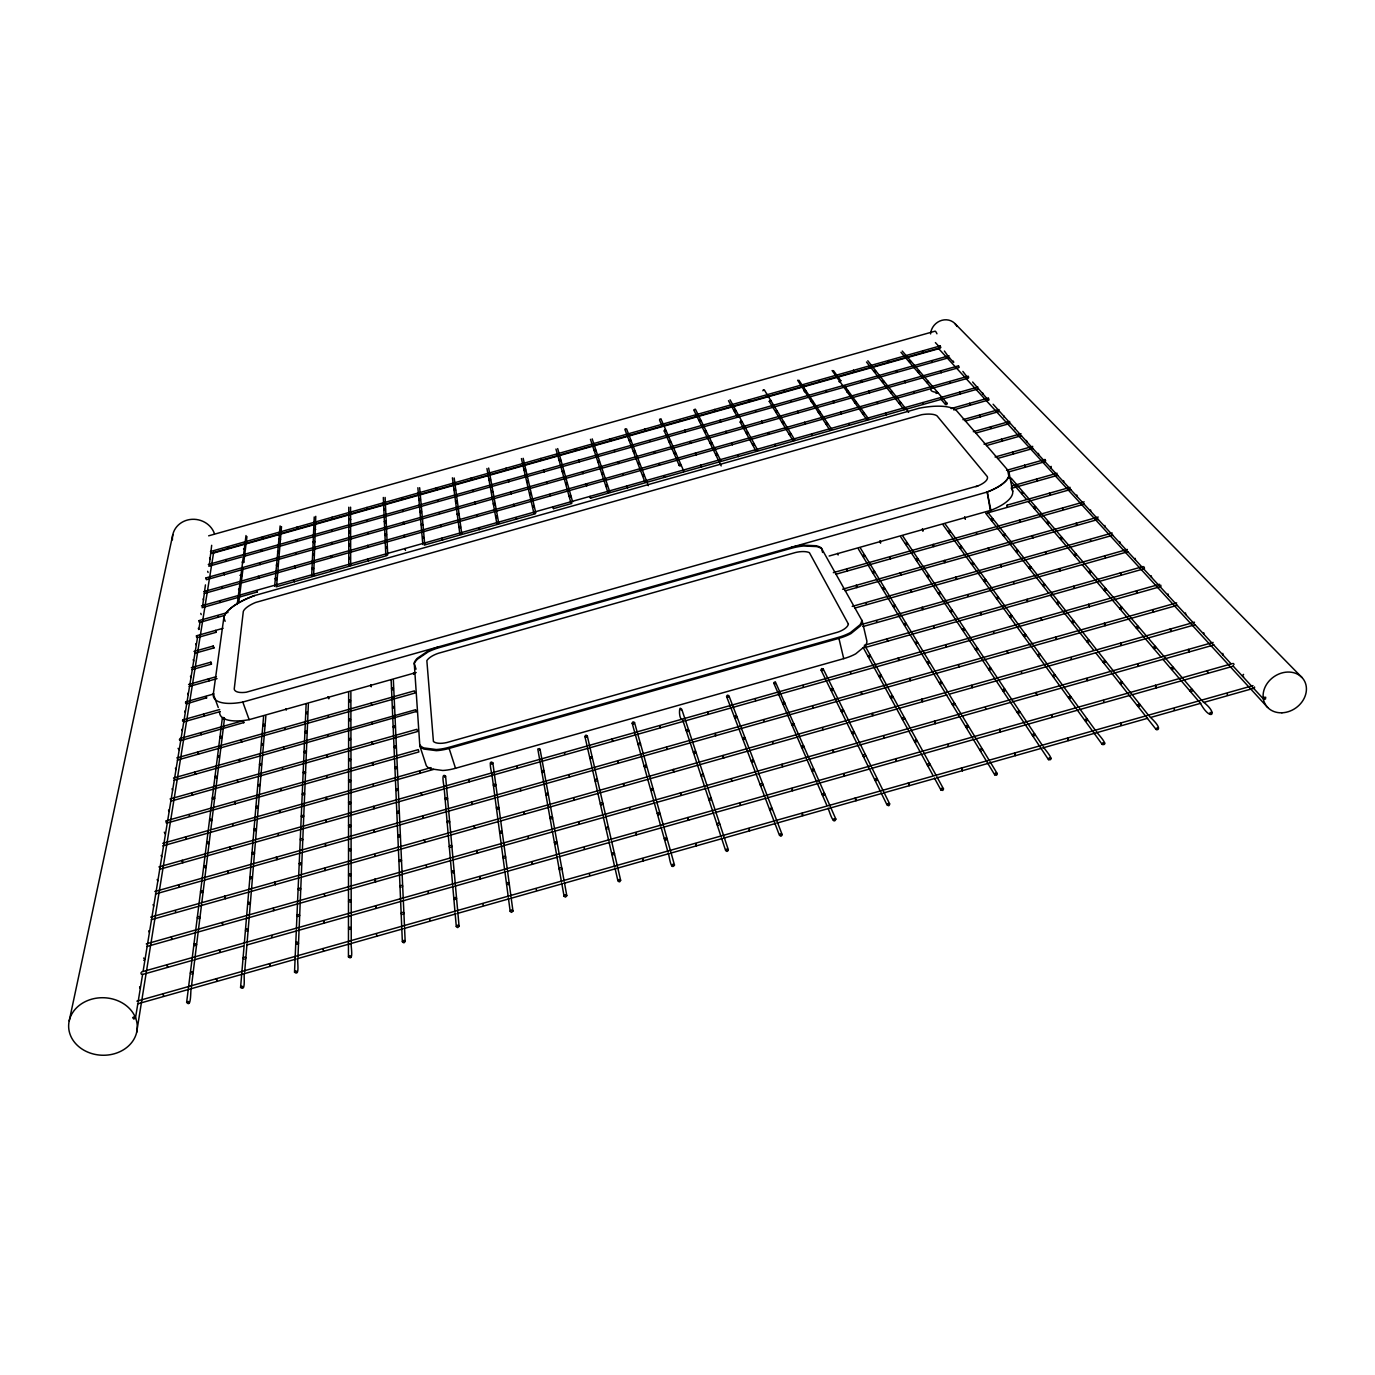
<?xml version="1.0" encoding="UTF-8"?>
<svg xmlns="http://www.w3.org/2000/svg" width="1375" height="1375" viewBox="0 0 1375 1375"><rect width="100%" height="100%" fill="white"/><g stroke="black" fill="none" stroke-linecap="round" stroke-linejoin="round"><path stroke-width="1.5" d="M351.244 943.027C350.384 944.505 354.252 961.916 348.442 956.931L348.58 792.395M348.58 791.33L348.648 692.244M348.752 565.452L348.786 507.22M180.52 740.644L243.839 722.545M950.005 381.58L950.331 382.869M768.316 432.73L768.677 434.345L768.23 432.575M958.427 664.727L959.131 666.927L958.753 666.136M222.853 924.653L222.114 922.488L222.613 923.398M220 952.188L219.227 949.97L219.759 950.898M217.009 980.994L216.219 978.725L216.752 979.67M967.862 594.688L968.189 596.028M166.495 820.72L418.275 749.633L418.894 751.936L396.533 758.244M971.558 685.42L972.348 687.672L971.902 686.864M216.081 632.259L215.514 630.42L216.064 632.328L197.158 637.656M213.211 646.044L213.812 647.952L213.211 646.044L193.995 651.458M395.622 737.722L417.536 731.517L416.934 729.283L170.07 798.978M210.873 662.183L211.475 664.125L210.925 662.166L191.331 667.683M416.264 711.889L415.628 709.723L305.903 740.678M393.886 698.981L414.992 693.017L414.373 690.869L176.808 757.917M205.906 577.93L206.233 579.528M296.347 929.93L294.525 972.177C300.317 977.161 296.777 959.595 297.911 958.1M297.98 956.708L299.131 928.469M299.217 926.612L300.197 902.739M300.248 901.467L301.262 876.855M301.297 875.634L302.277 852.07M302.328 850.902L304.184 805.509M304.236 804.444L305.955 762.592M305.989 761.595L306.831 741.417M306.9 739.544L308.361 704.155M313.637 575.85L315.769 516.312M296.398 928.589L302.689 783.733M302.723 782.684L306.127 704.241M311.695 575.902L314.239 516.948M175.742 912.398L175.398 910.886M405.522 550.361L404.989 548.522L405.298 549.33M402.944 511.552L402.738 510.589M1036.784 479.188L1037.145 480.666M135.472 1018.119L134.338 1016.692L132.67 1017.638L133.805 1019.047L135.472 1018.119L137.844 1003.595M401.637 497.664L402.136 499.348L401.655 497.664M198.773 629.544L198.327 628.306M202.537 606.753L205.442 584.891M209.292 565.348L211.681 545.308M198.894 904.819L186.639 1002.375C191.503 1008.614 190.386 989.828 191.194 988.505M373.433 806.42L374.017 808.758L373.931 807.898M189.423 1002.856L188.323 1001.43L186.639 1002.375M244.2 944.659L240.573 987.422C246.4 992.423 243.169 974.669 244.578 973.191M244.681 971.764L246.95 944.539M247.053 943.181L253.447 865.872M253.55 864.686L255.527 840.675M255.681 838.836L257.348 818.744M257.434 817.661L262.711 753.861M262.866 751.97L265.839 716.152M276.581 586.283L281.514 526.625M1041.064 617.994L1041.855 620.125L1041.391 619.386M224.331 717.87C221.083 715.877 223.042 721.686 224.503 718.369M246.005 535.545L237.239 604.433M244.32 943.319L246.537 917.28M246.641 915.991L248.755 891.069M248.858 889.831L258.586 775.397M258.672 774.383L263.605 716.238M274.639 586.352L280.122 525.938M243.787 562.237C242.43 558.938 241.141 564.678 243.787 562.237L246.95 536.577M826.409 392.202L825.928 390.448L826.392 392.219M240.573 987.422L241.914 986.15L243.409 987.284M1055.673 637.261L1056.481 639.444L1056 638.67M371.078 703.175L371.645 705.186M294.525 972.177L295.866 970.905L297.344 972.039M370.683 684.802L371.284 686.812L370.769 684.767M1073.703 586.334L1073.995 587.709M348.442 956.931L349.8 955.642L351.261 956.794M452.409 477.812L459.869 534.136M402.359 941.686C405.281 937.355 405.573 945.691 402.359 941.686L398.389 848.787M191.366 987.216L194.769 959.509M194.923 958.289L198.189 931.803M198.344 930.617L201.609 904.166M201.85 902.12L207.728 854.511M207.952 852.637L210.598 831.205M210.822 829.4L218.573 766.631M218.797 764.706L220.911 747.57M221.031 746.728L223.283 728.355M223.386 727.547L224.486 718.627M238.855 602.112L242.997 568.614M444.039 786.844C443.884 785.606 440.945 771.822 445.586 776.188L448.577 809.583M445.586 776.188L444.692 777.288M199.031 903.684L222.32 718.197M492.972 492.009L491.82 490.978L491.614 492.577M456.277 926.441L457.652 925.152L459.078 926.303L457.703 927.592L456.328 926.75L455.091 913.017M491.769 773.352C491.373 772.148 488.177 758.484 492.834 762.85L497.32 795.816M492.834 762.85L492.233 763.83M213.314 694.048L223.833 617.702A38.689 13.338 -18.8 0 1 254.186 595.684L919.222 408.22A38.638 13.286 -12.4 0 1 956.863 411.039L1007.652 469.975A41.972 15.572 -11.8 0 1 987.233 492.027L242.808 702.058A42.023 15.623 -19.5 0 1 213.314 694.048L218.264 707.523M510.159 911.195L511.552 909.906L512.961 911.075L511.569 912.364L510.211 911.522L508.389 897.944M366.833 507.512L367.331 509.197L366.902 507.547M597.455 780.484C597.541 777.219 592.797 780.845 596.217 781.395M602.869 803.962C602.955 800.628 598.125 804.323 601.614 804.873M136.658 1032.35A34.341 28.772 2.2 0 0 91.764 999.161A34.341 28.772 2.2 0 0 80.472 1047.973A34.341 28.772 2.2 0 0 136.658 1032.35L213.675 552.217M138.05 1002.289L142.622 974.256M143.137 971.077L151.559 919.377M151.748 918.242L155.753 893.681M155.942 892.598L159.775 869.052M159.947 868.02L167.32 822.748M167.475 821.786L170.878 800.938M171.033 800.009L177.581 759.791M177.719 758.948L180.761 740.369M180.881 739.544L183.803 721.634M183.941 720.844L186.759 703.57M186.88 702.797L197.553 637.312M198.859 629.32L200.028 622.102M719.658 824.347C719.812 820.892 714.725 824.725 718.334 825.309M832.889 750.08L833.628 752.417L833.267 751.541M850.523 671.653L850.884 673.2M865.614 755.803C865.855 752.4 860.802 756.13 864.291 756.748M332.028 517.43L332.527 518.994L332.114 517.344M69.197 1020.92L172.803 534.686M1011.364 479.102L1009.92 478.002M968.361 726.756C968.447 723.044 963.462 727.736 967.364 727.65M982.489 750.062C982.816 746.573 977.591 750.372 981.114 751.025M940.741 347.617L940.259 345.898M1040.256 655.394C1040.6 652.094 1035.667 655.652 1038.967 656.305M1055.312 676.105C1055.691 672.753 1050.655 676.38 1054.006 677.033M1089.395 641.506C1089.567 637.897 1084.703 642.4 1088.433 642.366M1106.222 589.892C1106.136 586.145 1101.736 591.387 1105.603 590.597M1122.034 608.369C1121.966 604.536 1117.462 609.881 1121.398 609.091M1138.534 627.619C1138.466 623.734 1133.859 629.183 1137.881 628.358M227.58 871.028L228.13 873.452L228.147 872.541M1155.739 647.728C1155.344 643.517 1151.116 649.98 1155.361 648.278M958.564 365.887L959.08 366.936M297.223 527.072L297.722 528.808L297.258 527.089M163.677 996.291L162.886 993.816L163.453 994.744M202.056 607.716L257.4 591.938M165.859 820.909L166.323 823.023M186.33 703.914L206.594 697.778M210.22 559.298L209.584 558.078M208.072 572.481L207.659 571.312M203.569 600.102L203.139 598.898M201.214 614.573L200.767 613.37M1070.128 487.352L1007.119 505.141L1007.188 506.086M196.247 644.995L195.8 643.758M193.652 660.98L193.188 659.708M190.953 677.514L190.472 676.242M188.152 694.633L187.67 693.344M185.264 712.37L184.766 711.047M182.273 730.744L181.758 729.42M179.162 749.822L178.062 748.344M236.723 603.436L238.339 602.972M175.931 769.605L175.416 768.23M172.58 790.161L172.047 788.769M196.367 635.817L196.642 637.381M169.091 811.525L168.541 810.098M161.7 856.883L161.133 855.422M157.764 880.98L157.18 879.502M153.673 906.108L153.072 904.613M149.394 932.353L148.775 930.806M140.25 988.419L139.597 986.82M314.377 555.5L313.5 554.194L312.744 555.534M263.364 744.923L262.006 743.48L261.834 745.37M252.33 878.247C253.155 875.084 247.672 877.559 250.903 878.831M304.528 794.475C305.336 791.484 300.162 793.787 303.188 795.042M422.847 524.923L421.747 523.652L421.369 525.147M455.658 490.153L454.609 488.916L454.42 490.497M395.347 727.272C396.172 724.384 391.17 726.584 394.041 727.822M531.248 494.364L530.2 493.092L529.977 494.725M534.153 506.928L533.07 505.639L532.847 507.289M451.722 846.914C452.667 843.717 447.047 846.175 450.261 847.516M644.239 475.887L643.191 474.598L642.744 476.128M693.945 409.75L695.252 409.2M561.688 869.275C562.736 865.941 556.841 868.484 560.141 869.911M608.386 828.764C609.452 825.498 603.659 827.956 606.891 829.383M1062.566 508.028L1062.823 509.455M703.347 775.809C704.447 772.612 698.758 774.984 701.886 776.411M711.253 799.683C712.233 796.056 706.303 799.477 710.102 800.336M953.391 361.161L953.648 362.381M962.861 371.422L967.553 377.541M972.623 382.009L987.697 399.438M772.097 809.789C773.283 806.455 767.336 808.93 770.567 810.425M982.695 392.941L982.953 394.213M993.111 404.233L1032.195 447.769M1003.87 415.903L1004.111 417.209M1014.991 427.969L1015.231 429.292M1026.489 440.447L1026.747 441.788M1038.4 453.372L1038.658 454.73M1005.245 535.545C1006.105 532.073 1000.948 535.837 1004.541 536.061M985.755 580.955C986.408 577.07 981.269 581.917 985.308 581.367M1063.528 480.631L1063.786 482.023M954.697 704.791C955.831 701.233 949.919 704.498 953.562 705.427M929.792 765.205C930.737 761.148 924.619 765.634 928.933 765.806M1076.797 495.017L1077.055 496.444M1025.664 635.834C1026.369 631.727 1020.903 636.848 1025.183 636.264M1090.564 509.953L1090.822 511.397M1104.847 525.456L1105.122 526.934M1019.563 712.542C1020.302 708.228 1014.492 713.642 1019.047 713.006M1073.772 622.239C1074.528 618.131 1069.028 623.236 1073.291 622.669M1119.714 541.578L1119.972 543.073M1135.166 558.336L1135.441 559.866M1105.38 662.2C1106.17 657.955 1100.43 663.266 1104.864 662.664M1151.253 575.781L1151.528 577.328M1168.011 593.966L1168.286 595.547M1185.491 612.923L1185.766 614.522M1203.727 632.706L1204.002 634.339M1192.348 690.989C1193.5 686.916 1187.227 691.35 1191.472 691.591M1222.788 653.383L1223.045 655.033M1144.447 568.666L1144.241 567.05M1160.895 586.506L1160.792 585.166M165.292 833.972L164.295 832.184M387.148 548.505L386.409 547.009L385.636 548.367M202.812 892.409C204.428 889.23 198.137 891.189 201.575 892.77M659.553 419.255L660.945 419.048M639.461 464.011L638.584 462.55L638.808 464.286M245.472 958.856C247.208 955.487 240.505 957.584 244.148 959.234M300.403 889.866C302.105 886.617 295.677 888.594 299.148 890.227M397.977 790.333C399.644 787.256 393.577 789.078 396.791 790.659M797.62 380.222L829.606 429.739M402.308 887.202C404.164 884.28 397.925 885.328 400.709 887.459M832.098 370.511L866.542 419.323M495.481 785.778C497.234 782.65 491.03 784.472 494.278 786.105M403.528 914.186C405.367 910.817 398.63 912.845 402.205 914.547M539.739 750.303L539.481 748.567L537.797 749.031L552.131 829.95M543.709 772.148C545.48 769.038 539.292 770.825 542.506 772.492M547.869 794.939C549.673 791.759 543.348 793.598 546.631 795.283M505.278 858.103C507.134 854.803 500.534 856.745 503.989 858.464M591.938 758.519C593.777 755.769 587.916 756.68 590.425 758.759M944.384 351.02L948.647 357.002M640.148 744.906C642.005 742.156 636.161 743.05 638.636 745.147M681.398 710.291C679.267 702.333 678.081 719.744 682.619 719.727M874.311 572.67C875.892 569.13 869.963 572.464 873.795 572.962M794.011 725.398C795.953 722.236 789.611 723.972 792.773 725.742M762.455 785.417C764.466 782.134 757.831 783.956 761.166 785.778M803.722 747.639C805.698 744.425 799.219 746.195 802.45 748M843.202 711.494C845.092 707.953 838.509 710.652 842.291 711.872M824.45 795.18C826.031 790.659 819.156 795.781 824.158 795.386M977.316 649.67C978.897 645.459 972.469 650.134 977.058 649.859M877.009 780.33C878.642 775.809 871.716 780.897 876.717 780.536M990.722 669.814C992.784 667.03 986.837 667.82 989.209 670.055M1004.712 690.834C1006.38 686.469 999.677 691.35 1004.438 691.041M1034.619 735.78C1036.819 732.463 1030.047 734.216 1033.295 736.141M1139.617 706.08C1141.473 701.559 1134.375 706.595 1139.325 706.286M1254.498 688.084L1254.533 686.984M171.325 937.045L171.789 939.469L171.841 938.472M239.989 590.081L239.662 588.466L238.545 589.583M423.672 538.312L423.156 536.645L422.709 538.33M625.195 428.794L626.587 428.948L648.347 485.667M219.261 757.659L218.556 755.769L217.869 757.556M264.584 725.983L263.914 724.127L263.209 725.88M763.331 389.795L762.884 390.775M305.852 752.83C308.155 750.406 302.156 750.647 304.683 752.864M257.761 807.967C260.15 805.458 253.894 805.75 256.541 808.019M394.058 708.314L393.731 706.441L392.494 708.005M205.631 867.763C208.038 865.511 202.073 865.081 204.084 867.659M303.17 817.214C305.628 814.67 299.252 814.945 301.933 817.266M396.756 768.728C399.128 766.58 393.456 766.081 395.295 768.608M195.989 945.639C198.602 942.889 191.658 943.267 194.648 945.691M446.995 799.58C449.539 796.623 442.647 797.741 446.033 799.734M299.045 916.506C301.692 913.773 294.783 914.1 297.688 916.575M449.075 822.955C451.619 820.703 445.603 820.17 447.528 822.852M400.898 861.592C403.477 859.272 397.323 858.773 399.3 861.472M498.352 809.05C500.964 806.42 494.381 806.644 497.062 809.102M551.925 818.916C554.641 816.252 547.92 816.458 550.636 818.967M455.898 899.491C458.683 896.723 451.653 896.998 454.541 899.559M1051.153 466.383L1051.239 468.239M688.084 731.483C690.731 728.922 684.32 729.059 686.847 731.534M736.278 717.87C738.942 715.327 732.548 715.43 735.041 717.922M973.036 564.489C975.528 561 968.705 563.733 972.761 564.609M905.661 625.023C908.205 621.414 901.123 624.284 905.369 625.144M613.8 854.855C616.653 852.105 609.658 852.294 612.442 854.923M892.117 697.795C894.798 693.98 887.305 697.039 891.808 697.916M853.703 733.631C856.539 730.177 849.028 732.205 853.05 733.82M903.959 719.434C906.795 716.805 900.178 716.856 902.688 719.486M988.883 399.936L988.539 398.2M307.209 713.986L307.123 712.044L305.92 713.573M216.477 778.095C219.244 776.634 214.019 774.864 215.119 777.666M213.847 799.219C216.666 797.723 211.355 795.936 212.472 798.772M259.291 786.38L259.463 784.438L257.778 785.692M304.717 773.558C307.794 771.427 301.194 770.877 303.806 773.489M211.131 821.184C214.002 819.672 208.588 817.85 209.722 820.737M208.295 844.061C211.217 842.514 205.7 840.675 206.852 843.614M253.619 854.253C256.781 852.363 250.422 851.056 252.381 854.013M301.916 840.606C304.906 839.059 299.337 837.152 300.455 840.159M633.634 723.938L634.511 722.528L633.033 721.806L632.156 723.198L634.941 733.202M399.489 837.014C402.738 835.106 396.327 833.731 398.234 836.773M829.125 556.016L990.877 510.297A41.834 15.83 -11.7 0 0 1011.158 488.022M249.442 904.423C252.725 902.481 246.091 901.141 248.153 904.183M453.2 872.97C456.431 871.355 450.57 869.309 451.688 872.506M297.567 944.298C301.005 942.288 294.113 940.895 296.227 944.058M508.217 884.744C511.534 883.094 505.588 880.997 506.688 884.263M975.923 486.698L978.897 485.478A20.006 7.425 -11.8 0 0 987.267 476.541L937.045 415.869A18.425 6.342 -12.4 0 0 921.714 414.683L255.647 602.456A18.442 6.359 -18.8 0 0 243.306 611.445L234.231 689.03A20.041 7.442 -19.5 0 0 246.262 692.227L977.969 485.856M1009.181 477.967L1007.6 469.923A41.972 15.572 -11.8 0 1 987.198 491.975L990.344 510.52M1243.584 674.369L1242.45 675.623L1243.602 676.809M254.702 595.53L254.186 595.736A38.689 13.338 -18.8 0 0 223.833 617.753L225.139 621.311M243.547 721.273L243.77 722.803M182.6 720.036L182.634 721.222M1045.052 459.473L1045.67 460.814M208.656 535.82L935.103 331.169A8.955 1.598 75 0 1 936.942 333.781M210.427 551.547L940.019 345.967M210.942 553.266L314.927 523.961M315.373 523.841L419.306 494.553M419.753 494.433L940.483 347.703M211.853 553.523L939.538 348.494M208.295 564.506L949.059 355.747M208.828 566.259L241.777 556.961M244.183 556.291L279.056 546.459M279.52 546.339L385.052 516.587M385.516 516.467L526.298 476.781M526.763 476.661L632.191 446.961M632.637 446.823L738.014 417.123M738.461 417.003L949.523 357.534M206.095 577.861L958.392 365.853M206.645 579.648L242.069 569.663M242.533 569.525L277.973 559.539M278.438 559.419L529.066 488.778M529.53 488.641L564.902 478.672M565.366 478.552L923.519 377.609M925.478 377.059L958.839 367.658M203.827 591.645L968.241 376.2L968.705 377.386M204.377 593.45L386.186 542.214M386.65 542.077L459.061 521.675M459.525 521.538L531.902 501.153M532.366 501.016L604.725 480.614M605.189 480.494L968.464 378.091M201.489 605.877L977.917 387.028M276.152 586.833L312.709 576.52M313.191 576.383L349.748 566.087M350.23 565.95L386.77 555.637M424.273 545.067L460.814 534.772M461.295 534.634L497.819 524.339M498.3 524.202L535.305 513.769M553.317 507.788L553.042 506.791L553.558 508.613L571.828 503.473M590.562 498.197L590.047 496.358L590.545 498.145L682.773 472.209M683.255 472.072L756.714 451.361M757.195 451.223L793.684 440.945M794.166 440.808L830.637 430.53M831.119 430.392L867.591 420.114M868.055 419.977L904.527 409.698M905.008 409.561L941.462 399.283M941.944 399.145L978.398 388.884M199.066 620.572L227.992 612.425M951.122 408.564L988.161 398.114M199.65 622.445L224.434 615.45M953.648 409.87L988.642 400.005M196.573 635.766L223.025 628.306M962.964 419.684L999.006 409.527M965.336 421.059L999.23 411.503M973.311 431.698L1009.697 421.455M194.597 653.383L213.812 647.952M975.717 433.108L1010.178 423.397M984.002 444.142L1021.006 433.709M191.933 669.642L211.423 664.142M986.459 445.569L1021.505 435.686M188.564 684.492L216.408 676.638M995.07 457.016L1032.728 446.394M189.183 686.469L217.027 678.631M997.562 458.477L1033.227 448.405M185.711 701.886L214.036 693.894M1006.534 470.353L1044.845 459.542M1009.061 471.814L1045.361 461.587M206.577 698.191L206.233 696.523M183.047 719.83L219.691 709.5M1011.45 486.114L1057.1 473.241M183.58 721.909L220.223 711.58M1012.086 488.177L1057.736 475.286M179.988 738.53L243.22 720.672M219.673 711.391A41.886 15.881 -19.5 0 0 249.15 719.658L416.195 672.53M987.095 513.064L1029.48 501.102M1031.542 500.517L1070.781 489.448M833.336 572.636L1084.17 501.858M177.358 760.083L219.588 748.155M220.67 747.862L260.992 736.484M262.9 735.934L306.212 723.714M307.295 723.405L392.803 699.273M835.897 574.234L954.8 540.684M955.883 540.375L1084.291 504.127M173.491 778.044L260.683 753.448M261.783 753.139L304.803 740.987M842.6 589.205L1098.213 517.052M174.058 780.261L217.112 768.109M218.212 767.8L261.25 755.648M262.35 755.339L416.058 711.528M845.195 590.837L1011.467 543.898M1013.427 543.348L1055.45 531.489M1057.409 530.939L1098.333 519.372M852.208 606.409L1112.22 533.002M170.637 801.23L214.534 788.837M215.652 788.511L259.531 776.136M260.648 775.809L394.488 738.031M854.855 608.077L888.662 598.538M889.78 598.211L1112.925 535.219M862.194 624.302L1127.38 549.433M167.08 823.023L211.836 810.391M212.988 810.064L303.634 784.472M304.786 784.145L395.398 758.57M862.864 626.57L990.894 590.425M992.028 590.098L1037.781 577.191M1039.809 576.623L1128.084 551.684M439.416 646.663A27.225 10.622 -17.6 0 0 428.055 650.994L417.416 658.212A29.27 11.43 -17.6 0 0 414.219 662.681L419.839 745.955A31.659 13.355 -18 0 0 423.878 749.066L436.322 750.664A29.494 12.444 -18 0 0 449.127 748.43L838.922 638.361A29.477 12.409 -13.1 0 0 850.936 633.6L860.544 625.78A31.659 13.32 -13.1 0 0 862.245 621.036L821.236 547.852A29.253 11.412 -13.6 0 0 816.08 545.737M162.783 843.356L208.45 830.466M209.619 830.139L431.08 767.594M864.308 645.253L1143.141 566.517M162.783 845.883L209.052 832.82M210.22 832.494L433.623 769.398M864.995 647.573L910.525 634.717M911.694 634.391L957.223 621.534M958.392 621.208L1003.888 608.352M1005.056 608.025L1143.862 568.837M419.839 745.955L426.284 765.617A31.539 13.561 -18.1 0 0 430.341 768.797L442.767 770.481A29.373 12.633 -18.1 0 0 455.52 768.281L843.717 658.642A29.356 12.616 -13.1 0 0 855.68 653.864L865.236 645.975A31.522 13.544 -13.1 0 0 866.903 641.18L862.245 621.036M158.916 866.938L1159.555 584.306M159.517 869.344L206.147 856.178M207.333 855.834L253.945 842.669M255.131 842.342L301.744 829.177M302.93 828.833L397.306 802.175M398.492 801.848L445.07 788.7M446.256 788.356L492.817 775.208M494.003 774.864L588.294 748.241M589.48 747.897L636.023 734.766M637.209 734.422L683.736 721.273M684.922 720.947L826.805 680.866M828.008 680.539L922.144 653.95M923.33 653.606L1112.684 600.119M1113.888 599.792L1160.294 586.678M154.877 891.516L446.428 809.153M447.648 808.809L1176.673 602.869M155.495 893.973L203.105 880.516M204.325 880.172L300.73 852.947M301.95 852.603L398.32 825.378M399.523 825.034L495.842 797.827M497.062 797.483L593.347 770.275M594.567 769.931L690.8 742.741M692.02 742.397L788.219 715.223M789.422 714.88L836.894 701.473M838.114 701.13L934.244 673.973M935.464 673.63L1031.559 646.491M1032.763 646.147L1177.43 605.275M150.683 917.142L1194.514 622.205M151.302 919.669L197.914 906.486M199.942 905.919L249.82 891.825M251.058 891.481L299.681 877.731M300.919 877.388L399.369 849.578M400.623 849.217L449.195 835.484M450.45 835.141L499.022 821.408M500.259 821.064L598.623 793.272M599.861 792.928L648.398 779.212M649.653 778.852L698.173 765.136M699.411 764.792L797.689 737.017M798.927 736.673L847.43 722.975M848.667 722.614L897.153 708.916M898.391 708.572L946.877 694.873M950.142 693.945L1095.961 652.747M1097.198 652.403L1145.633 638.722M1146.87 638.361L1195.288 624.68M146.283 943.903L1213.145 642.417M146.936 946.481L196.642 932.439M197.914 932.078L347.617 889.78M349.525 889.23L451.395 860.441M452.667 860.08L502.322 846.055M503.594 845.694L553.231 831.669M554.503 831.308L604.123 817.283M605.395 816.922L654.998 802.897M656.27 802.536L705.873 788.528M707.145 788.167L756.731 774.159M758.003 773.798L807.589 759.791M808.861 759.43L858.413 745.422M859.684 745.061L909.236 731.053M910.508 730.692L960.059 716.684M961.331 716.341L1010.866 702.333M1012.12 701.972L1061.655 687.981M1062.909 687.62L1213.953 644.944M141.694 971.884L1232.619 663.523M142.347 974.531L193.188 960.163M194.494 959.784L243.358 945.983M246.623 945.055L295.47 931.253M297.43 930.686L453.698 886.514M455.005 886.153L505.777 871.802M507.083 871.441L557.837 857.089M559.127 856.728L609.864 842.377M611.17 842.016L661.908 827.664M663.197 827.303L713.917 812.969M715.223 812.591L765.927 798.273M767.233 797.895L869.911 768.883M871.2 768.505L921.869 754.188M923.175 753.809L973.827 739.492M975.133 739.131L1079.014 709.775M1080.956 709.208L1130.938 695.097M1132.88 694.547L1181.555 680.78M1182.844 680.419L1233.444 666.119M136.881 1001.155L1252.986 685.609M137.569 1003.87L189.578 989.158M190.902 988.78L242.911 974.084M244.234 973.706L296.227 959.011M297.567 958.633L402.841 928.864M404.164 928.486L456.122 913.808M457.445 913.43L509.386 898.734M510.727 898.373L562.65 883.678M563.973 883.317L669.127 853.583M670.45 853.205L722.339 838.527M723.68 838.166L775.552 823.487M776.875 823.109L881.925 793.409M883.248 793.031L935.086 778.388M936.427 778.009L1041.391 748.327M1042.714 747.948L1147.644 718.283M1150.961 717.355L1200.753 703.278M1204.07 702.333L1253.845 688.256M1007.119 505.141L1007.359 506.619M143.791 960.386L145.045 959.166L143.602 958.066M349.903 929.466C353.805 928.348 347.634 925.323 348.683 928.933M191.812 974.153C195.456 973.311 190.111 969.942 190.403 973.345M349.869 850.987C353.53 849.939 347.738 847.052 348.717 850.472M349.869 876.013C353.375 875.205 348.373 871.905 348.562 875.205M198.705 918.723C202.194 917.916 197.089 914.65 197.364 917.933M349.886 902.138C353.461 901.312 348.339 897.961 348.545 901.33M246.864 931.253C250.422 930.428 245.248 927.094 245.506 930.462M1058.183 604.038C1054.883 604.261 1058.612 599.809 1059.162 602.903M198.945 620.709L199.134 622.153M257.348 592.109L257.073 590.631M491.631 764.002L490.394 762.936M633.325 723.972L632.156 723.198M774.933 683.994L773.816 682.619L775.328 681.777L835.845 819.105C833.456 826.392 828.816 809.394 828.077 808.208M916.438 644.016L915.716 642.125L917.709 642.847M1022.347 494.003L1021.728 492.25L1023.498 492.938M816.08 545.737L803.137 545.17A27.208 10.605 -13.6 0 0 791.175 547.405M1015.42 755.631L1014.681 752.984L1014.767 754.05M1158.266 727.633C1150.016 729.953 1168.733 733.837 1149.328 716.358M1200.375 703.175C1210.55 722.202 1219.642 714.106 1202.472 701.336M764.225 389.761L794.681 439.759M1211.994 712.439L1210.086 712.525L1209.862 714.312M1263.573 699.136L1265.464 699.05L1265.705 697.263L1263.797 697.331L1263.573 699.136L1253.467 688.17M936.048 393.439C942.545 391.686 927.867 393.491 931.219 387.784M946.963 403.219C943.284 402.48 947.53 406.88 946.963 403.219L902.258 351.055M185.556 702.006L185.677 703.416M1207.938 673.148L1207.422 670.691L1207.319 671.756M1027.675 601.528L1027.159 599.294L1027.177 600.291M955.023 323.658L1301.953 677.48M935.395 342.598L939.623 347.188M949.042 357.431L953.459 362.244M1032.711 448.336L1044.312 460.934M1044.845 461.519L1056.859 474.564M1057.409 475.166L1111.945 534.411M1112.581 535.098L1127.07 550.842M1127.741 551.581L1142.831 567.961M1143.519 568.717L1159.228 585.767M1159.95 586.558L1176.312 604.347M1177.069 605.172L1194.153 623.717M1194.944 624.577L1230.883 663.609M1233.083 666.016L1252.573 687.191M938.386 348.356L1267.647 707.455M1068.444 740.489L1067.808 737.962L1067.877 739.028M1011.175 478.139L1201.612 700.339M900.952 352.309L903.598 355.42M904.922 356.967L912.055 365.32M913.413 366.936L930.136 386.512M940.552 398.716L945.536 404.559M1010.711 480.941L1026.352 499.263M1028.07 501.273L1040.239 515.539M1040.789 516.192L1065.814 545.497M1067.138 547.044L1079.994 562.134M1082.005 564.489L1111.636 599.208M1112.323 600.016L1144.516 637.742M1145.255 638.602L1160.827 656.855M1162.82 659.192L1199.516 702.195M835.845 819.105L833.989 818.744L833.388 820.462M749.272 399.712L749.753 401.448M934.347 627.877L933.814 626.347M946.447 646.955L945.897 644.686L945.966 645.666M889.642 803.894C884.881 801.745 889.058 808.981 889.642 803.894L871.647 767.319M838.011 698.964L823.23 668.938L821.614 668.594L821.098 670.141L846.295 721.652M821.098 670.141L822.714 670.484L823.23 668.938M679.284 465.592C682.619 467.191 679.542 461.948 679.284 465.592L664.245 430.977C664.486 427.453 667.442 432.506 664.245 430.977M943.439 788.683L941.6 788.305L940.964 790.041L942.803 790.419L943.542 788.992L936.908 776.789M867.814 360.766L908.652 412.362M987.319 511.723L1081.042 630.094M1081.713 630.936L1148.537 715.344M866.491 362.02L904.011 409.613M985.686 513.236L995.947 526.247M997.098 527.708L1022.312 559.711M1022.88 560.416L1048.455 592.866M1050.191 595.066L1093.606 650.152M1095.583 652.644L1109.986 670.931M1111.309 672.616L1128.48 694.392M1129.236 695.372L1156.152 729.506M997.202 773.489L995.38 773.111L994.744 774.847L996.566 775.225L997.322 773.781L990.086 761.75M740.197 422.125C743.411 423.672 740.472 418.55 740.197 422.125L756.027 451.138M469.494 781.722L468.927 779.436L469.236 780.312M1010.298 702.058L1048.489 759.636C1056.189 761.423 1043.625 748.155 1043.264 746.728M769.261 401.38L770.842 400.469L769.261 401.38L792.67 440.137M1050.964 758.278L1049.159 757.9L1048.489 759.636M798.875 380.188L831.652 429.327M1233.495 663.455L1234.011 664.52M1077.158 709.861L1102.234 744.442C1110.055 746.161 1096.906 733.03 1096.425 731.689M840.83 380.755L839.231 381.666L840.83 380.755L833.473 370.648M1104.709 743.084L1102.905 742.706L1102.234 744.442M838.131 555.002L837.616 553.386M273.23 908.239L273.728 910.645L273.728 909.683M844.405 385.67L868.622 418.911M945.106 523.927L979.344 570.952M979.945 571.759L1032.556 643.998M1033.261 644.961L1062.686 685.369M1063.442 686.417L1078.756 707.455M1079.564 708.538L1095.583 730.555M943.164 525.027L964.184 554.022M965.302 555.552L977.298 572.103M977.883 572.911L1002.736 607.183M1003.372 608.077L1043.831 663.884M1045.017 665.5L1076.367 708.761M237.17 780.244L237.652 781.808M1174.525 710.273L1173.975 708.692M1121.123 645.288L1120.728 643.088L1120.677 644.119M203.552 714.261L203.998 715.722M902.705 535.906L912.57 550.705M913.086 551.478L983.933 657.748M984.586 658.711L997.631 678.27M998.302 679.284L1026.85 722.116M1027.589 723.233L1042.491 745.559M900.763 536.989L944.041 602.198M944.608 603.058L956.089 620.366M956.673 621.259L968.636 639.272M969.255 640.2L1009.594 701.009M520.42 788.975L520.833 790.762M325.239 843.597L325.738 845.883L325.703 844.972M1071.469 659.312L1070.97 657.834M1014.114 583.584L1013.65 582.244M283.439 747.244L283.903 748.773M976.731 534.239L976.267 532.727M860.286 547.869L869.412 562.891M869.877 563.664L900.384 613.955M900.917 614.814L935.309 671.481M935.894 672.461L947.942 692.312M948.578 693.344L961.142 714.072M961.795 715.137L989.364 760.581M858.361 548.952L909.425 633.531M909.975 634.442L972.555 738.1M973.242 739.234L994.744 774.847M684.853 430.203L685.334 431.956L684.87 430.427M877.714 403.511L877.336 402.239M285.863 708.864L286.275 710.102M1052.116 716.977L1051.6 714.691L1051.669 715.739M1227.445 695.011L1227.033 693.688M730.056 399.798L757.711 450.175M865.391 646.456L875.548 664.967M876.081 665.93L886.669 685.214M887.219 686.228L898.253 706.355M898.82 707.403L910.353 728.423M910.955 729.506L923.02 751.472M923.639 752.606L936.255 775.603M728.492 400.692L737.344 416.9M863.259 647.642L895.984 707.609M896.552 708.658L908.05 729.695M908.634 730.795L920.631 752.778M921.267 753.93L932.903 775.277M934.467 778.13L940.964 790.041M823.092 729.695L822.559 728.028M189.148 814.756L189.544 816.148M1105.431 557.562L1105.036 556.17M1090.702 540.977L1090.323 539.619M271.614 935.602L272.078 937.183M568.992 774.744L569.594 776.995M479.789 876.528L480.391 878.969L480.253 878.006M1121.295 725.02L1120.917 722.958L1120.969 724.023M1019.786 521.864L1019.494 520.111L1019.597 521.366M1103.902 702.058L1103.455 700.477M695.578 409.509L720.723 460.608M838.509 699.978L859.564 742.775M860.114 743.875L871.062 766.15M694.014 410.403L721.188 465.919M846.811 722.717L880.688 791.948M881.272 793.169L887.184 805.252M566.775 895.52L565.073 894.73L564.094 896.277L565.434 897.119L566.827 895.83L564.403 882.458M749.719 401.414L749.255 399.798M324.809 868.381L325.222 870.513L325.188 869.584M471.522 802.278L472.072 804.53L471.952 803.67M217.92 615.691L218.212 616.619M620.641 880.292C616.55 877.095 618.887 885.139 620.641 880.292L611.6 841.156M1021.694 673.114L1021.264 671.602M782.719 766.648L782.048 764.242L782.272 765.239M325.823 820.222L326.236 821.683M896.328 761.011L895.761 758.742L895.933 759.773M584.925 736.536C588.552 739.441 586.455 732.205 584.925 736.536L597.506 791.622M993.884 633.102L993.523 631.916M884.263 737.739L883.798 736.209M668.267 853.084C669.161 854.322 670.656 871.578 674.489 865.064L656.717 801.694M674.489 865.064L672.822 864.273L671.808 865.82M327.628 734.972L328.006 736.312M728.337 849.836C724.298 846.639 726.498 854.7 728.337 849.836L699.875 763.933M477.452 516.398L477.073 514.869M985.737 708.778L985.359 707.506M661.083 419.22L683.736 471.041M328.041 715.67L328.419 716.977M659.536 420.114L661.994 425.769M773.902 683.461L777.253 691.161M778.078 693.086L796.589 735.694M797.053 736.777L806.455 758.416M806.936 759.533L816.75 782.152M817.266 783.32L826.805 805.269M373.295 786.002L373.089 784.403M1153.195 611.222L1153.728 611.978L1152.92 610.294M819.053 381.597L818.795 380.755M726.584 696.523C730.125 699.445 728.183 692.175 726.584 696.523L755.511 772.475M782.152 834.625C778.147 831.411 780.295 839.489 782.152 834.625L758.502 772.922M523.944 811.886L524.545 814.206L524.373 813.312M812.608 706.045L813.158 708.177L812.831 707.369M371.731 722.528L372.109 723.869M948.166 746.075L947.719 744.494M179.747 740.438L179.42 739.406M422.847 816.252L423.311 818.314L423.208 817.438M232.805 824.295L233.062 825.189M1045.791 553.386L1045.602 551.822L1045.688 553.111M876.803 622.119L876.408 620.709M623.133 475.372L622.652 473.619L623.15 475.406M990.739 428.261L990.498 426.869L990.653 428.02M1087.144 679.8L1087.677 680.625L1086.834 678.545M866.542 604.261L866.147 602.903M331.959 530.062L331.959 530.681M278.163 833.972L278.506 835.416M323.812 921.147L324.139 923.141L324.002 921.8M324.38 894.317L324.741 895.864M282.339 767.972L282.58 768.831M715.705 735.573L715.103 733.459M1007.377 652.403C1008.7 654.947 1006.689 648.536 1007.188 651.784M413.377 673.097L413.755 674.386M728.956 695.87L740.781 726.722M741.194 727.788L749.22 748.739M749.667 749.873L758.055 771.753M284.848 728.114L285.158 729.403M624.955 429.636L644.978 482.212M755.958 773.644L764.672 796.52M765.136 797.758L779.47 835.381M367.572 532.778L367.83 533.672M376.475 934.158L376.887 935.791M791.983 788.477L792.584 790.728L792.223 789.817M755.752 700.614L755.322 699.205M326.855 776.153L327.198 777.528M584.478 849.372L584.014 847.602M374.722 854.562L375.066 855.817M654.672 453.217L654.311 451.962M803.327 686.933L802.914 685.472M429.739 919.102L430.1 920.442M242.808 702.058L249.15 719.658M427.917 891.722L428.278 893.028M141.247 974.119L140.92 972.795M910.13 679.886L910.525 680.677L909.786 678.459M473.481 491.442L473.206 490.256M426.198 865.528L426.525 866.817M812.161 435.153L811.92 434.225M612.081 738.942L612.752 741.331M1136.472 592.195C1137.984 595.495 1136.214 588.62 1136.386 591.886M1137.778 665.139C1139.411 668.731 1137.486 661.444 1137.692 664.795M482.986 904.045L483.347 905.386M270.05 964.597C268.623 961.572 270.48 968.636 270.222 965.302M773.214 743.325L772.784 741.812M748.98 828.523L749.616 830.827L749.289 829.847M731.345 778.938L731.947 781.155L731.638 780.261M740.438 805.08L739.853 802.862L740.077 803.825M323.331 949.541L322.798 948.647L323.606 950.847M592.178 438.866L609.623 491.494M681.742 709.191L685.008 719.056M685.352 720.105L699.497 762.798M589.342 873.675L589.789 875.291M590.459 439.347L607.973 492.645M682.962 720.775L704.67 786.827M705.066 788.03L721.084 836.739M721.514 838.045L725.639 850.609M574.2 799.734L573.873 798.291M536.216 889.006L536.577 890.347M326.494 798.153C325.308 795.283 327.147 801.866 326.58 798.462M375.977 906.744C374.67 903.667 376.784 911.023 376.062 907.087M564.506 752.812L564.919 754.273M527.966 836.773L528.309 838.062M416.041 669.161L414.253 663.644A29.305 11.447 -17.6 0 1 417.467 659.158L428.106 651.922A27.259 10.639 -17.6 0 1 439.484 647.573L791.605 548.23A27.242 10.622 -13.6 0 1 803.567 545.995L816.527 546.562A29.287 11.43 -13.6 0 1 821.7 548.677L822.577 552.441M449.127 748.43L455.52 768.281M439.347 512.772L439.553 513.459M516.88 766.545L517.292 768.161M802.45 814.825C803.567 817.867 801.144 810.545 802.502 814.412M764.156 721.119L763.83 719.916M666.462 747.33L667.047 749.461L666.806 748.619M673.217 769.536L673.905 771.994L673.2 769.502M331.839 543.314L331.495 542.523L331.684 543.52M872.438 714.622C873.658 718.145 871.802 711.133 872.334 714.295M614.677 451.567L614.367 450.484M516.175 517.602L516.57 519.062L516.295 518.22M367.417 520.541L367.297 520.712M549.897 494.347L550.258 495.619M635.938 832.614L636.539 834.831L636.298 833.886M642.555 858.636L643.173 860.922L642.916 859.925M438.041 500.637L438.109 500.878M680.023 419.977L680.092 420.2M547.181 483.502L546.82 482.264M629.612 807.761L630.042 809.308M664.263 476.266L664.538 477.348L664.331 476.506M680.9 794.939L680.367 793.014L680.625 793.977M623.923 785.4L623.442 783.595L623.717 784.541M696.111 844.886L696.403 845.866L695.75 843.597M660.12 726.584C659.209 723.439 661.1 730.022 660.137 726.739M440.842 525.748C441.53 528.55 440.103 523.153 440.773 525.938M404.422 536.009C405.075 538.828 403.683 533.345 404.319 536.198M331.564 556.548C332.183 559.436 330.825 553.85 331.409 556.755M331.272 570.195C331.873 573.066 330.516 567.548 331.117 570.436M281.17 789.68L280.672 788.494L281.239 789.972M279.795 811.663L279.262 810.459L279.864 811.972M849.252 424.377C848.186 421.523 850.059 427.092 848.959 424.273M797.878 412.122C796.881 409.406 798.669 414.752 797.655 412.036M784.352 390.827L784.145 390.758M861.592 693.12C862.366 696.833 860.595 689.459 861.386 693.309M775.294 445.225C774.366 442.527 776.084 447.889 775.087 445.105M844.284 774.675C845.195 778.714 843.202 770.808 844.078 774.795M659.364 464.32C658.539 461.656 660.103 466.967 659.244 464.183M649.859 441.083L649.756 440.98M553.283 507.616L553.558 508.63M557.683 448.594L572.636 501.909M634.511 722.528L643.414 754.222M643.723 755.339L656.373 800.491M555.964 449.075L570.969 503.078M635.233 734.267L647.264 777.562M647.591 778.714L653.847 801.195M654.173 802.416L660.705 825.911M661.066 827.183L667.889 851.761M715.533 734.714L715.773 735.694M612.116 739.062L612.752 741.314M755.734 411.262L755.545 411.177M420.131 772.045C420.733 775.38 419.272 768.556 419.856 771.942M791.02 401.311L790.797 401.242M838.922 638.361L843.717 658.642M523.17 458.305L535.803 512.978M587.28 735.866L589.634 746.006M589.875 747.072L611.308 839.884M533.947 513.511L521.417 458.58M597.781 792.791L602.989 815.564M603.264 816.802L608.713 840.606M609.005 841.895L614.694 866.8M615.003 868.158L617.959 881.048M987.198 491.975L990.877 510.297M1009.147 473.172L1012.705 491.322M488.658 468.033L498.781 523.428M540.048 749.22L541.922 759.464M542.128 760.564L545.995 781.739M546.202 782.873L550.241 804.977M550.447 806.163L559.298 854.58M559.539 855.869L564.145 881.1M486.939 468.514L496.925 523.944M552.355 831.188L556.703 855.319M556.927 856.608L561.481 881.856M561.739 883.214L564.094 896.277M454.18 477.984L461.794 534.084M497.475 796.933L500.517 819.345M500.672 820.514L507.323 869.619M507.512 870.873L510.984 896.483M511.156 897.806L512.961 911.075M491.923 774.417L504.625 869.739M504.797 871.011L508.217 896.603M419.65 487.712L424.755 544.517M448.68 810.717L457.755 911.539M457.875 912.88L459.078 926.303M417.863 487.747L422.83 544.569M444.142 787.927L448.13 833.525M448.233 834.711L450.312 858.43M450.416 859.65L452.598 884.452M452.702 885.723L454.97 911.659M385.12 497.441L387.716 554.95M393.37 680.161L395.02 716.513M395.055 717.458L397.788 778.009M397.839 779.075L398.802 800.216M398.853 801.316L399.833 823.35M399.884 824.502L402.067 872.695M402.119 873.933L403.253 899.027M403.322 900.333L404.508 926.578M404.559 927.953L405.178 941.548M383.333 497.475L385.791 555.019M391.153 680.247L391.909 697.641M391.944 698.534L394.436 756.8M394.488 757.814L398.337 847.602M350.591 507.169L350.677 565.4M350.866 692.158L350.9 707.988M350.9 709.758L350.917 728.956M350.934 729.902L350.952 748.911M350.952 749.891L350.986 769.639M350.986 770.67L351.055 813.708M351.055 814.808L351.089 837.117M351.089 838.286L351.123 861.558M351.123 862.761L351.209 913.739M351.209 915.062L351.244 941.652M419.77 744.837A31.625 13.32 -18 0 0 423.809 747.931L436.253 749.53A29.459 12.409 -18 0 0 449.041 747.295L838.406 637.364A29.442 12.392 -13.1 0 0 850.403 632.586L860.011 624.783A31.625 13.286 -13.2 0 0 861.712 620.056M172.425 539.877A21.588 19.834 10 0 1 189.819 519.544A21.588 19.834 10 0 1 214.38 533.483M930.6 333.936A14.489 13.269 -42.4 0 1 941.823 320.323A14.489 13.269 -42.4 0 1 957.034 326.477M436.923 489.552L436.425 487.867L436.923 489.552M944.247 560.588L944.917 562.684L944.316 560.502M761.698 421.3L762.197 423.07L761.716 421.283M239.8 761.441L239.164 759.516L239.8 761.441M241.158 739.853L241.794 741.898L241.158 739.853M234.695 801.573L235.366 803.739L234.695 801.573M955.831 577.225L956.519 579.373L955.831 577.225M959.63 392.27L960.163 394.006L959.63 392.27M229.934 847L230.639 849.252L229.969 846.88M424.205 839.884L424.909 842.359L424.291 839.902M224.778 896.362L225.5 898.7L224.813 896.225M964.717 517.172L965.387 519.183L964.752 517.086M227.58 546.752L228.13 548.419L227.597 546.7M961.503 768.075L962.328 770.688L961.503 768.075M969.581 403.442L970.114 405.23L969.581 403.442M225.723 559.642L226.273 561.344L225.775 559.591M421.111 792.911L421.781 795.266L421.18 792.928M223.781 572.928L224.366 574.647L223.781 572.928M220.361 602.37L219.777 600.72L220.361 602.37M221.805 586.644L222.372 588.38L221.805 586.644M979.842 415.009L980.409 416.814L979.842 415.009M208.433 678.958L209.069 680.866L208.502 678.872M980.409 612.545L981.148 614.78L980.444 612.459M201.334 734.525L200.716 732.669L201.334 734.525M988.23 548.161L988.917 550.258L988.264 548.092M198.567 753.844L197.914 751.953L198.567 753.844M194.941 772.097L195.577 774.177L194.941 772.097M191.916 792.911L192.586 795.025L191.916 792.911M1001.464 439.295L1002.031 441.186L1001.464 439.295M185.522 837.066L186.209 839.266L185.556 836.945M182.119 860.509L182.823 862.761L182.222 860.355M178.578 884.95L179.3 887.236L178.578 884.95M1000.673 564.558L1001.378 566.706L1000.673 564.558M166.994 964.906L167.767 967.347L167.045 964.769M1012.825 452.083L1013.461 453.973L1012.859 451.997M999.625 729.438L1000.45 731.964L999.728 729.403M1024.598 465.334L1025.252 467.259L1024.598 465.334M804.581 422.348L805.08 424.153L804.702 422.469M403.786 524.03L403.253 522.294L403.769 523.927M375.684 881.684L374.962 879.278L375.684 881.684M1032.212 535.752L1032.917 537.848L1032.212 535.752M374.567 831.944L373.88 829.641L374.567 831.944M579.322 824.261L578.6 821.734L579.322 824.261M1049.434 493.264L1050.122 495.275L1049.469 493.178M219.948 737.017C221.616 740.867 223.111 734.13 219.948 737.017M240.264 575.266C241.639 578.583 242.928 572.825 240.264 575.266M243.581 548.831L245.386 549.209L243.581 548.831M1036.08 692.519L1036.888 694.977L1036.08 692.519M373.072 764.758L372.419 762.575L372.986 764.827M372.608 744.098L371.972 741.967L372.608 744.098M276.444 565.073C277.784 568.408 279.125 562.598 276.444 565.073M277.561 551.805C278.902 555.105 280.208 549.364 277.561 551.805M278.661 538.948L280.466 539.327L278.661 538.948M275.275 578.772C276.65 582.141 278.008 576.245 275.275 578.772M259.531 764.294C261.216 768.264 262.814 761.303 259.531 764.294M253.997 829.434C255.802 833.577 257.469 826.255 253.997 829.434M1059.334 568.717L1060.073 570.9L1059.438 568.631M313.741 529.066L315.528 529.444L313.741 529.066M313.191 541.767C314.497 545.067 315.837 539.327 313.191 541.767M312.022 568.408C313.38 571.794 314.772 565.881 312.022 568.408M304.941 731.895C306.573 735.797 308.189 728.939 304.941 731.895M299.234 863.552C301.108 867.848 302.878 860.269 299.234 863.552M833.302 401.122L833.8 402.892L833.37 401.139M348.803 519.183L350.591 519.561L348.803 519.183M348.786 531.73C350.075 535.03 351.45 529.289 348.786 531.73M348.786 544.689C350.023 548.041 351.57 542.197 348.786 544.689M348.769 558.044C350.075 561.447 351.553 555.534 348.769 558.044M1076.178 523.342L1076.9 525.439L1076.23 523.256M348.666 700.7C350.247 704.567 351.863 697.795 348.666 700.7M348.648 719.555C350.264 723.473 351.897 716.598 348.648 719.555M348.648 739.148C350.281 743.119 351.948 736.141 348.648 739.148M348.631 759.498C350.298 763.538 352 756.439 348.631 759.498M348.614 780.673C350.316 784.781 352.052 777.562 348.614 780.673M348.597 802.708C350.333 806.884 352.103 799.545 348.597 802.708M348.58 825.67C350.367 829.916 352.155 822.439 348.58 825.67M383.866 509.3C385.12 512.548 386.478 506.911 383.866 509.3M384.398 521.692C385.67 525.009 387.062 519.252 384.398 521.692M384.948 534.497C386.238 537.848 387.647 532.005 384.948 534.497M840.95 412.087L841.448 413.892L840.967 412.07M391.566 688.6C393.095 692.467 394.762 685.695 391.566 688.6M418.928 499.417C420.148 502.683 421.558 496.994 418.928 499.417M419.994 511.672C421.248 514.989 422.675 509.214 419.994 511.672M394.058 746.677C395.691 750.716 397.427 743.617 394.058 746.677M396.859 812.041C398.595 816.286 400.434 808.809 396.859 812.041M455.589 501.634C456.809 504.952 458.27 499.177 455.589 501.634M457.256 514.112C458.494 517.481 459.972 511.62 457.256 514.112M458.975 526.986C460.23 530.389 461.742 524.459 458.975 526.986M853.445 370.373L853.927 372.092L853.462 370.356M1088.691 604.398L1089.481 606.684L1088.691 604.398M368.517 560.742L367.95 558.955L368.431 560.725M489.019 479.669C490.205 482.952 491.666 477.245 489.019 479.669M493.402 503.92C494.622 507.289 496.134 501.428 493.402 503.92M495.687 516.639C496.942 520.042 498.438 514.147 495.687 516.639M368.208 547.233L367.658 545.48L368.208 547.233M524.064 469.786C525.233 473.069 526.711 467.363 524.064 469.786M526.763 481.577C527.948 484.911 529.461 479.119 526.763 481.577M861.145 380.548L861.644 382.284L861.18 380.514M499.675 831.909C501.411 836.327 503.439 828.541 499.675 831.909M1104.314 623.373L1105.105 625.711L1104.366 623.288M559.092 459.92C560.244 463.203 561.756 457.497 559.092 459.92M562.341 471.556C563.492 474.891 565.039 469.098 562.341 471.556M565.675 483.553C566.844 486.939 568.408 481.061 565.675 483.553M569.112 495.945C570.316 499.366 571.897 493.419 569.112 495.945M848.375 624.044L848.341 624.302A16.672 7.013 -13.1 0 1 844.903 628.598A15.984 6.737 -13.1 0 1 837.684 632.191L446.772 742.552A16.002 6.737 -18 0 1 437.336 743.102A16.758 7.064 -18 0 1 433.417 741.452L426.852 660.636A15.434 6.033 -17.6 0 1 431.217 656.614A14.798 5.775 -17.6 0 1 438.384 653.28L795.644 552.475A14.798 5.775 -13.6 0 1 804.925 551.633A15.486 6.05 -13.6 0 1 809.428 552.698L848.375 624.044M594.12 450.055C595.255 453.337 596.802 447.631 594.12 450.055M1120.35 573.014L1121.123 575.248L1120.487 572.928M597.902 461.536C599.053 464.87 600.617 459.078 597.902 461.536M601.803 473.378C602.955 476.764 604.553 470.886 601.803 473.378M869.103 391.033L869.602 392.803L869.138 390.998M605.825 485.598C606.994 489.019 608.609 483.072 605.825 485.598M554.503 842.514C556.239 847 558.37 839.077 554.503 842.514M327.645 756.8L326.992 754.669L327.594 756.92M629.148 440.172C630.248 443.472 631.83 437.748 629.148 440.172M633.462 451.516C634.597 454.833 636.161 449.092 633.462 451.516M846.742 568.855L847.344 571.003L846.777 568.855M669.023 441.495C670.123 444.83 671.756 439.02 669.023 441.495M674.042 453.011C675.159 456.397 676.775 450.553 674.042 453.011M328.195 696.712L328.797 698.809L328.281 696.747M699.188 420.441C700.253 423.758 701.869 418.017 699.188 420.441M644.256 766.081C645.837 770.447 647.986 762.764 644.256 766.081M704.584 431.475C705.667 434.827 707.317 429 704.584 431.475M650.684 789.233C652.317 793.667 654.5 785.864 650.684 789.233M710.153 442.836C711.184 446.239 713.006 440.327 710.153 442.836M715.894 454.575C716.994 458.013 718.713 452.031 715.894 454.575M657.422 813.416C659.072 817.936 661.306 809.978 657.422 813.416M888.147 360.594L888.645 362.312L888.233 360.611M734.181 410.575C735.23 413.892 736.88 408.152 734.181 410.575M664.452 838.716C666.153 843.305 668.439 835.192 664.452 838.716M746.247 432.661C747.33 436.064 749.031 430.169 746.247 432.661M693.498 752.177C695.045 756.542 697.245 748.859 693.498 752.177M752.572 444.228C753.655 447.683 755.391 441.702 752.572 444.228M856.247 585.337L856.9 587.52L856.247 585.337M885.775 412.998L886.291 414.838L885.861 413.033M775.672 411.434C776.652 414.803 778.491 408.959 775.672 411.434M782.341 422.486C783.406 425.889 785.142 419.994 782.341 422.486M789.233 433.898C790.298 437.353 792.069 431.355 789.233 433.898M896.397 370.614L896.895 372.367L896.431 370.58M804.186 390.861C805.2 394.178 806.902 388.42 804.186 390.861M742.723 738.255C744.236 742.637 746.487 734.938 742.723 738.255M811.198 401.431C812.23 404.783 813.948 398.956 811.198 401.431M751.317 760.805C752.864 765.256 755.15 757.419 751.317 760.805M818.434 412.311C819.466 415.731 821.236 409.819 818.434 412.311M825.911 423.569C826.925 427.023 828.781 421.008 825.911 423.569M782.702 703.055C784.145 707.369 786.38 699.789 782.702 703.055M846.742 391.411C847.739 394.78 849.492 388.936 846.742 391.411M854.528 402.153C855.542 405.556 857.33 399.644 854.528 402.153M274.673 882.131L275.378 884.606L274.673 882.131M862.572 413.222C863.586 416.694 865.408 410.678 862.572 413.222M874.173 371.147C875.136 374.464 876.889 368.706 874.173 371.147M904.905 380.944L905.403 382.714L904.991 380.961M1155.361 685.42L1156.237 687.93L1155.516 685.369M276.255 857.244L276.942 859.667L276.375 857.244M882.252 381.391C883.231 384.777 885.019 378.933 882.252 381.391M811.714 769.811C813.244 774.366 815.65 766.356 811.714 769.811M830.878 689.442C832.288 693.773 834.573 686.177 830.878 689.442M890.605 391.978C891.602 395.398 893.423 389.469 890.605 391.978M862.795 555.62C863.998 559.556 866.113 552.681 862.795 555.62M1170.245 629.131L1171.088 631.52L1170.314 629.045M899.216 402.892C900.212 406.364 902.069 400.348 899.216 402.892M909.15 361.281C910.095 364.598 911.848 358.875 909.15 361.281M917.778 371.388C918.741 374.773 920.545 368.912 917.778 371.388M868.192 655.961C869.55 660.223 871.836 652.764 868.192 655.961M879.983 541.011L880.602 543.108L880.069 541.062M882.612 588.414C883.85 592.488 886.05 585.372 882.612 588.414M926.681 381.82C927.592 385.241 929.586 379.294 926.681 381.82M879.055 675.83C880.413 680.161 882.767 672.564 879.055 675.83M893.097 605.773C894.369 609.916 896.603 602.68 893.097 605.773M905.575 543.555C906.761 547.491 908.909 540.616 905.575 543.555M916.111 559.402C917.314 563.406 919.497 556.411 916.111 559.402M913.67 391.6L914.169 393.405L913.705 391.566M922.866 350.814L923.347 352.533L922.9 350.78M927.042 575.867C928.263 579.941 930.497 572.825 927.042 575.867M948.372 531.472C949.523 535.425 951.706 528.533 948.372 531.472M938.42 592.986C939.641 597.128 941.927 589.892 938.42 592.986M927.214 662.234C928.538 666.566 930.944 658.969 927.214 662.234M914.513 740.764C915.939 745.319 918.466 737.292 914.513 740.764M959.698 547.095C960.867 551.117 963.102 544.105 959.698 547.095M950.228 610.792C951.483 615.003 953.82 607.63 950.228 610.792M939.555 682.653C940.913 687.07 943.37 679.319 939.555 682.653M1188.344 649.481L1189.203 651.939L1188.344 649.481M962.534 629.32C963.806 633.6 966.212 626.106 962.534 629.32M991.134 519.406C992.252 523.359 994.486 516.467 991.134 519.406M931.631 360.68L932.13 362.433L931.631 360.68M996.445 597.747C997.666 601.958 1000.055 594.584 996.445 597.747M922.711 402.583L923.227 404.422L922.814 402.617M889.934 556.669L890.57 558.8L889.969 556.669M1015.902 550.791C1017.053 554.881 1019.373 547.748 1015.902 550.791M1009.697 616C1010.934 620.297 1013.375 612.786 1009.697 616M1033.897 507.341C1034.997 511.311 1037.266 504.402 1033.897 507.341M1029.016 567.411C1030.184 571.57 1032.556 564.317 1029.016 567.411M1046.856 522.5C1047.956 526.539 1050.277 519.509 1046.856 522.5M1042.645 584.702C1043.831 588.913 1046.272 581.539 1042.645 584.702M1060.314 538.261C1061.431 542.352 1063.803 535.202 1060.314 538.261M1074.305 554.623C1075.422 558.783 1077.845 551.53 1074.305 554.623M940.689 370.855L941.188 372.625L940.689 370.855M1088.845 571.656C1089.997 575.884 1092.472 568.494 1088.845 571.656M1068.616 697.211C1069.922 701.8 1072.638 693.722 1068.616 697.211M532.469 864.222L531.764 861.678L532.417 864.222M1085.03 719.812C1086.353 724.505 1089.137 716.272 1085.03 719.812M900.264 572.928L900.917 575.111L900.298 572.928M1119.955 682.688C1121.227 687.294 1123.994 679.216 1119.955 682.688M887.081 638.825L887.769 641.145L887.116 638.842M1171.294 668.181C1172.514 672.788 1175.35 664.709 1171.294 668.181M294.456 581.608L293.872 579.837L294.456 581.608M295.316 567.772L294.748 566.019L295.316 567.772M922.367 529.048L923.003 531.145L922.402 529.048M296.158 554.366L295.608 552.63L296.055 554.348M296.983 541.355L296.433 539.67L296.88 541.355M910.989 589.806L911.659 592.041L911.041 589.806M855.216 798.067L856.006 800.748L855.319 798.239M898.202 658.127L898.906 660.498L898.253 658.144M933.109 544.483L933.762 546.614L933.161 544.483M922.144 607.372L922.831 609.641L922.195 607.372M258.861 578.05L258.328 576.297L258.809 578.102M260.27 564.472L259.72 562.753L260.167 564.472M261.645 551.323L261.095 549.622L261.645 551.203M262.969 538.57L262.419 536.886L262.9 538.605M921.886 699.239L922.642 701.714L921.938 699.256M908.377 783.045L909.167 785.709L908.428 783.08M934.519 721.153L935.292 723.697L934.656 721.273M477.52 853.033L476.798 850.506L477.52 853.033M474.753 828.248L474.048 825.773L474.753 828.248M714.57 409.544L715.017 411.245L714.57 409.544M720.156 420.303L720.603 422.039L720.156 420.303M725.914 431.423L726.378 433.177L725.914 431.423M731.878 442.87L732.325 444.658L731.878 442.87M738.014 454.712L738.478 456.5L738.014 454.712M690.095 441.512L690.559 443.266L690.095 441.512M695.475 453.131L695.939 454.902L695.475 453.131M701.027 465.128L701.508 466.933L701.078 465.231M442.527 539.911L442.028 538.089L442.544 539.928M645.064 429.12L645.528 430.822L645.064 429.12M479.067 527.725L479.566 529.495L479.067 527.725M475.028 502.167L475.509 503.869L475.028 502.167M471.247 478.139L471.711 479.789L471.247 478.139M610.294 438.917L610.775 440.619L610.328 439.02M618.423 461.708L618.905 463.461L618.423 461.708M627.052 485.977L627.55 487.781L627.052 485.977M687.844 817.558L688.566 820.136L687.844 817.558M707.558 712.112L708.177 714.381L707.558 712.112M723.027 755.58L723.68 757.934L723.027 755.58M513.442 504.47L513.923 506.206L513.442 504.47M510.881 492.061L511.362 493.762L510.881 492.061M508.423 480.012L508.887 481.697L508.423 480.012M506.017 468.342L506.481 469.992L506.017 468.342M617.667 760.839L618.32 763.228L617.667 760.839M575.541 448.714L576.005 450.398L575.558 448.817M578.995 460.092L579.477 461.811L578.995 460.092M582.57 471.814L583.052 473.567L582.57 471.814M586.248 483.914L586.747 485.667L586.248 483.914M544.173 471.745L543.692 470.027L544.191 471.745M540.788 458.545L541.252 460.195L540.788 458.545M1281.913 712.8A22.842 19.078 -35 0 0 1304.789 681.587A22.842 19.078 -35 0 0 1267.578 682.894A22.842 19.078 -35 0 0 1281.913 712.8"/></g></svg>
